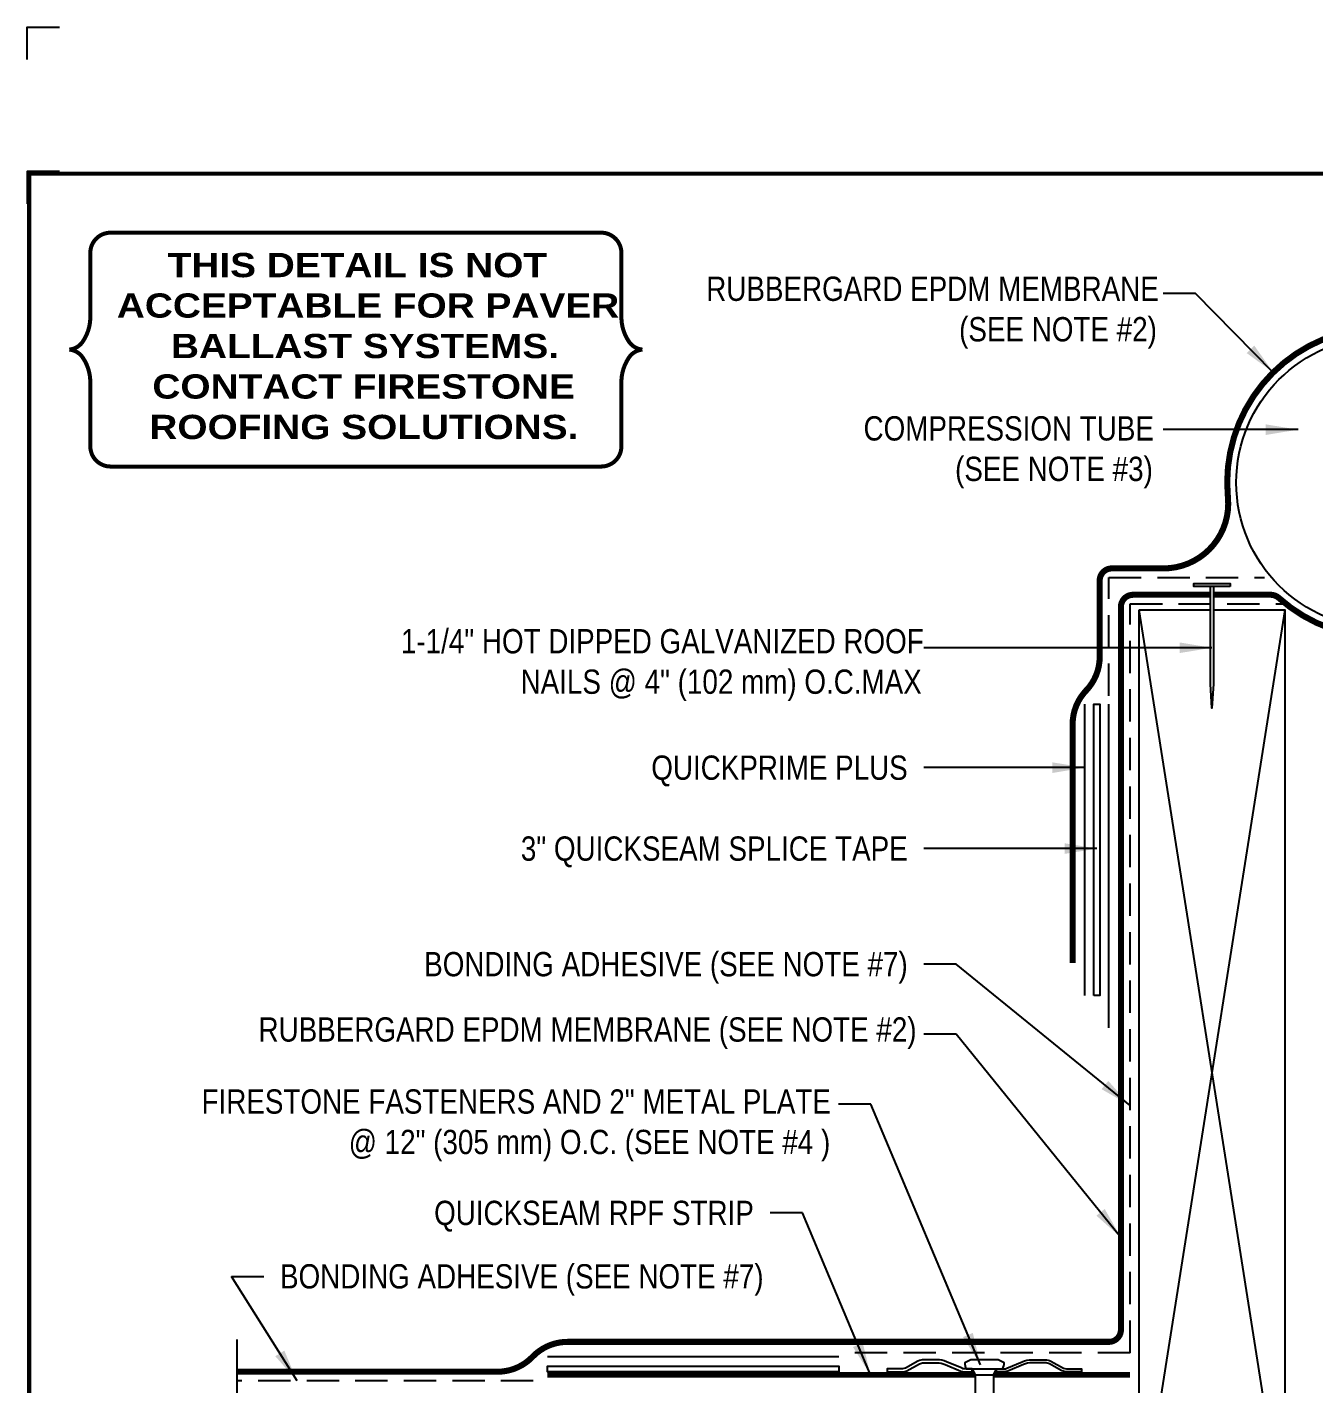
# Model space of a CAD drawing. Header units: inches. Extents: x 233.4 to 253.5, y -19.3 to -2.6.
# Drawn here: x 233.45 to 243.39, y -13.05 to -2.57 of the extents above; entities that cross this region are included whole.
import ezdxf
from ezdxf.enums import TextEntityAlignment as Align

# ---------------------------------------------------------------- set-up
doc = ezdxf.new("R2010")
doc.units = ezdxf.units.IN
doc.header["$MEASUREMENT"] = 0
doc.linetypes.add('HIDDEN', pattern=[0.375, 0.25, -0.125])
doc.layers.get('0').update_dxf_attribs({"linetype": 'CONTINUOUS'})
doc.layers.get('DEFPOINTS').update_dxf_attribs({"linetype": 'CONTINUOUS'})
for name, color, linetype in [('FSBP-ACCESSORY-FIRESTONE', 7, 'CONTINUOUS'), ('FSBP-ACCESSORY-OTHER', 7, 'CONTINUOUS'), ('FSBP-ADHESIVE', 1, 'HIDDEN'), ('FSBP-ANNO-NOTE', 7, 'CONTINUOUS'), ('FSBP-INSULATION', 7, 'CONTINUOUS'), ('FSBP-MEMBRANE', 7, 'CONTINUOUS'), ('FSBP-TTLB-BORDER', 7, 'CONTINUOUS'), ('FSBP-TTLB-TEXT', 7, 'CONTINUOUS'), ('FSBP-WOOD', 7, 'CONTINUOUS')]:
    doc.layers.add(name, color=color, linetype=linetype)
doc.styles.add('FSBP_ARIAL', font='arial.ttf')
doc.styles.add('FSBP_ARIAL_BOLD', font='')
doc.styles.add('FSBP_ARIAL_NAR', font='ARIALN.TTF')
doc.styles.get('FSBP_ARIAL_BOLD').set_extended_font_data('Arial Black')
doc.linetypes.add('ZIGZAG', pattern='A,0.0001,-0.2,[131,ltypeshp.shx,S=0.2,R=0,X=-0.2,Y=0],-0.4,[131,ltypeshp.shx,S=0.2,R=180,X=0.2,Y=0],-0.2', length=0.8001)
doc.dimstyles.new('FSBP-LEADER', dxfattribs={"dimtxt": 0.1875, "dimasz": 0.25, "dimexe": 0.0625, "dimexo": 0.125, "dimgap": 0.125, "dimtad": 0, "dimtih": 1, "dimtoh": 1, "dimdec": 4, "dimzin": 0, "dimdsep": 46, "dimlunit": 4, "dimtxsty": 'FSBP_ARIAL_NAR', "dimcen": 0.09375, "dimclrd": 256, "dimclre": 256, "dimclrt": 256, "dimadec": 0, "dimazin": 0, "dimtfac": 1, "dimtdec": 4, "dimtofl": 0, "dimtmove": 0, "dimatfit": 3, "dimfxl": 1, "dimtolj": 1, "dimtzin": 0, "dimlwd": -1, "dimlwe": -1, "dimarcsym": 0})

# ---------------------------------------------------------------- blocks, each defined once
blk = doc.blocks.new('TTLB-EPDM_2')
at = {"layer": 'DEFPOINTS', "linetype": 'Continuous', "ltscale": 1.75}
blk.add_lwpolyline([(-0.015625, 13.88083333333333), (-0.015625, 14.13083333333333), (0.234375, 14.13083333333333)], dxfattribs=at)
at = {"layer": 'DEFPOINTS', "color": 1}
blk.add_lwpolyline([(0.234375, 13.015625), (-0.015625, 13.015625), (-0.015625, 12.765625)], dxfattribs=at)
at = {"layer": 'FSBP-TTLB-BORDER', "const_width": 0.03125}
blk.add_lwpolyline([(20, 0), (20, 13), (0, 13), (0, 0)], dxfattribs=at)
at = {"layer": 'FSBP-TTLB-TEXT'}
for tag, height, style, p in [('MAXIMUM_WARRANTY', 0.1875, 'FSBP_ARIAL_BOLD', (18.03987100774941, 0.2240244307510579)), ('ACCPT_SYSTEMS', 0.21875, 'FSBP_ARIAL', (12.49438170418193, -1.23218745252656))]:
    blk.add_attdef(tag, text='', height=height, dxfattribs=dict(at, style=style)).set_placement(p, align=Align.MIDDLE_LEFT)
for tag, height, style, p in [('DETAIL_DESCP_LINE_1', 0.21875, 'FSBP_ARIAL_BOLD', (10.33118450231211, -0.2831249841755152)), ('DETAIL_DESCP_LINE_2', 0.21875, 'FSBP_ARIAL_BOLD', (10.33118450231211, -0.6812499208775904)), ('ISSUE_REV_DATE', 0.21875, 'FSBP_ARIAL', (16.84069633627263, -0.7282559425942452)), ('DETAIL_NUMBER', 0.4375, 'FSBP_ARIAL', (18.91941590748775, -0.8931630692489421))]:
    blk.add_attdef(tag, text='', height=height, dxfattribs=dict(at, style=style)).set_placement(p, align=Align.MIDDLE_CENTER)
blk = doc.blocks.new('FSBP_HOT-DIPPED-NAIL')
at = {"layer": 'FSBP-ACCESSORY-OTHER'}
blk.add_lwpolyline([(0, 0.1875), (0, -0.1875), (-0.03125, -0.1875), (-0.03125000000005684, 0.1875)], close=True, dxfattribs=at)
blk.add_lwpolyline([(0, 0.015625), (1, 0.015625), (1.25, 0), (1, -0.015625), (0, -0.015625)], dxfattribs=at)
blk = doc.blocks.new('FSBP_AP_FASTENER_02')
at = {"layer": 'FSBP-ACCESSORY-FIRESTONE'}
for p, q in [((-0.125, 0), (-0.09375, -0.0625)), ((0.09375, -0.0625), (0.125, 0)), ((-0.09375, -0.0625), (-0.09375, -0.3125)), ((-0.09375, -0.0625), (0.09375, -0.0625)), ((0.09375, -0.0625), (0.09375, -0.3125)), ((-0.09375, -0.3125), (-0.0703125, -0.3325892857142776)), ((-0.0703125, -0.3641565527315151), (-0.0703125, -0.3957238197487527)), ((0.0703125, -0.3440672670172376), (0.0703125, -0.3756345340344751)), ((0.0703125, -0.4072018010517695), (0.0703125, -0.4387690680690071)), ((-0.0703125, -0.4272910867660471), (-0.0703125, -0.4588583537832847)), ((-0.0703125, -0.4904256208005222), (-0.0703125, -0.5219928878178166)), ((-0.0703125, -0.5535601548350542), (-0.0703125, -0.5851274218523486)), ((0.0703125, -0.4703363350862446), (0.0703125, -0.501903602103539)), ((0.0703125, -0.5334708691207766), (0.0703125, -0.5650381361380141)), ((-0.0703125, -0.6166946888695861), (-0.0703125, -0.6482619558868237)), ((-0.0703125, -0.6798292229041181), (-0.0703125, -0.7113964899213556)), ((0.0703125, -0.5966054031553085), (0.0703125, -0.6281726701725461)), ((0.0703125, -0.6597399371897836), (0.0703125, -0.691307204207078)), ((-0.0703125, -0.7429637569385932), (-0.0703125, -0.7745310239558876)), ((-0.0703125, -0.8060982909731251), (-0.0703125, -0.8376655579903627)), ((0.0703125, -0.7228744712243156), (0.0703125, -0.7544417382415531)), ((0.0703125, -0.7860090052588475), (0.0703125, -0.8175762722760851)), ((-0.0703125, -0.8692328250076571), (-0.0703125, -0.9008000920248946)), ((-0.0703125, -0.9323673590421322), (-0.0703125, -0.9639346260594266)), ((0.0703125, -0.8491435392933226), (0.0703125, -0.880710806310617)), ((0.0703125, -0.9122780733278546), (0.0703125, -0.943845340345149)), ((0.0703125, -0.9754126073623866), (0.0703125, -1.006979874379624)), ((-0.0703125, -0.9955018930766641), (-0.0703125, -1.027069160093902)), ((-0.0703125, -1.058636427111196), (-0.0703125, -1.090203694128434)), ((0.0703125, -1.038547141396919), (0.0703125, -1.070114408414156)), ((0.0703125, -1.101681675431394), (0.0703125, -1.133248942448688)), ((-0.0703125, -1.121770961145671), (-0.0703125, -1.153338228162966)), ((-0.0703125, -1.184905495180203), (-0.0703125, -1.216472762197441)), ((-0.0703125, -1.248040029214735), (-0.0703125, -1.279607296231973)), ((0.0703125, -1.164816209465926), (0.0703125, -1.196383476483163)), ((0.0703125, -1.227950743500458), (0.0703125, -1.259518010517695)), ((-0.0703125, -1.31117456324921), (-0.0703125, -1.342741830266505)), ((-0.0625, -1.498492581068092), (-0.0625, -1.35740939234654)), ((0, -1.545367581068092), (0.02460623630037162, -1.344965644303613)), ((0.0625, -1.498492581068092), (0.0625, -1.339552249489429)), ((0.0703125, -1.291085277534933), (0.0703125, -1.322652544552227)), ((0, -1.545367581068092), (-0.06250000000002842, -1.498492581068092)), ((0.0625, -1.498492581068092), (0, -1.545367581068092))]:
    blk.add_line(p, q, dxfattribs=at)
blk.add_lwpolyline([(0.1875, 0, 0.1250000000000271), (0.203125, 0.0625), (0.140625, 0.09375), (-0.140625, 0.09375), (-0.203125, 0.0625, 0.1250000000000271), (-0.1875, 0)], format="xyb", close=True, dxfattribs=at)
for points in [[(-0.109375, -0.3539532763657576), (-0.0703125, -0.3325892857142776), (0.0703125, -0.3125), (0.109375, -0.3227032763657576), (0.0703125, -0.3440672670172376), (-0.0703125, -0.3641565527315151)], [(-0.109375, -0.4170878104002895), (-0.0703125, -0.3957238197487527), (0.0703125, -0.3756345340344751), (0.109375, -0.3858378104002895), (0.0703125, -0.4072018010517695), (-0.0703125, -0.4272910867660471)], [(-0.109375, -0.4802223444347646), (-0.0703125, -0.4588583537832847), (0.0703125, -0.4387690680690071), (0.109375, -0.4489723444347646), (0.0703125, -0.4703363350862446), (-0.0703125, -0.4904256208005222)], [(-0.109375, -0.5433568784692966), (-0.0703125, -0.5219928878178166), (0.0703125, -0.501903602103539), (0.109375, -0.5121068784692966), (0.0703125, -0.5334708691207766), (-0.0703125, -0.5535601548350542)], [(-0.109375, -0.6064914125038285), (-0.0703125, -0.5851274218523486), (0.0703125, -0.5650381361380141), (0.109375, -0.5752414125038285), (0.0703125, -0.5966054031553085), (-0.0703125, -0.6166946888695861)], [(-0.109375, -0.6696259465383037), (-0.0703125, -0.6482619558868237), (0.0703125, -0.6281726701725461), (0.109375, -0.6383759465383037), (0.0703125, -0.6597399371897836), (-0.0703125, -0.6798292229041181)], [(-0.109375, -0.7327604805728356), (-0.0703125, -0.7113964899213556), (0.0703125, -0.691307204207078), (0.109375, -0.7015104805728356), (0.0703125, -0.7228744712243156), (-0.0703125, -0.7429637569385932)], [(-0.109375, -0.7958950146073676), (-0.0703125, -0.7745310239558876), (0.0703125, -0.7544417382415531), (0.109375, -0.7646450146073676), (0.0703125, -0.7860090052588475), (-0.0703125, -0.8060982909731251)], [(-0.109375, -0.8590295486418427), (-0.0703125, -0.8376655579903627), (0.0703125, -0.8175762722760851), (0.109375, -0.8277795486418427), (0.0703125, -0.8491435392933226), (-0.0703125, -0.8692328250076571)], [(-0.109375, -0.9221640826763746), (-0.0703125, -0.9008000920248946), (0.0703125, -0.880710806310617), (0.109375, -0.8909140826763746), (0.0703125, -0.9122780733278546), (-0.0703125, -0.9323673590421322)], [(-0.109375, -0.9852986167109066), (-0.0703125, -0.9639346260594266), (0.0703125, -0.943845340345149), (0.109375, -0.9540486167109066), (0.0703125, -0.9754126073623866), (-0.0703125, -0.9955018930766641)], [(-0.109375, -1.048433150745382), (-0.0703125, -1.027069160093902), (0.0703125, -1.006979874379624), (0.109375, -1.017183150745382), (0.0703125, -1.038547141396919), (-0.0703125, -1.058636427111196)], [(-0.109375, -1.111567684779914), (-0.0703125, -1.090203694128434), (0.0703125, -1.070114408414156), (0.109375, -1.080317684779914), (0.0703125, -1.101681675431394), (-0.0703125, -1.121770961145671)], [(-0.109375, -1.174702218814446), (-0.0703125, -1.153338228162966), (0.0703125, -1.133248942448688), (0.109375, -1.143452218814446), (0.0703125, -1.164816209465926), (-0.0703125, -1.184905495180203)], [(-0.109375, -1.237836752848978), (-0.0703125, -1.216472762197441), (0.0703125, -1.196383476483163), (0.109375, -1.206586752848978), (0.0703125, -1.227950743500458), (-0.0703125, -1.248040029214735)], [(-0.099609375, -1.29957619759773), (-0.0703125, -1.279607296231973), (0.0703125, -1.259518010517695), (0.099609375, -1.271116376169175), (0.0703125, -1.291085277534933), (-0.0703125, -1.31117456324921)], [(-0.0849609375, -1.352726280949355), (-0.0703125, -1.342741830266505), (0.0703125, -1.322652544552227), (0.0849609375, -1.328451727377967), (0.0703125, -1.338436178060817), (-0.0703125, -1.358525463775095)]]:
    blk.add_lwpolyline(points, close=True, dxfattribs=at)
blk.add_lwpolyline([(-0.09375, -0.3125), (0.09375, -0.3125)], dxfattribs=at)
blk = doc.blocks.new('FSBP_AP_FASTENER_W_2inPLATE_2')
blk.add_line((-0.125, 0.03125), (0.125, 0.03125))
at = {"layer": 'FSBP-ACCESSORY-FIRESTONE'}
for p, q in [((-0.125, 0), (-0.109375, 0)), ((0.125, 0), (0.109375, 0))]:
    blk.add_line(p, q, dxfattribs=at)
for points in [[(-1, 0), (-0.8440621258972669, 0, 0.125489241710454), (-0.7991697386460146, 0.01144729003925704), (-0.6692681354566616, 0.08230270996074296, -0.1254892417105026), (-0.6243757482053525, 0.09375), (-0.4888144254886129, 0.09375, -0.1015700823222099), (-0.4026445789244235, 0.07606297531646078), (-0.24285132786963, 0.007580153435810644, 0.1015700823222143), (-0.2059213936278184, 0), (-0.125, 0), (-0.125, 0.03125), (-0.2059213936278184, 0.03125, -0.1015700823222341), (-0.230541349789064, 0.03630343562389271), (-0.3903346008438575, 0.1047862575045144, 0.1015700823222067), (-0.4888144254886129, 0.125), (-0.6243757482053525, 0.125, 0.1254892417105185), (-0.6842322645404693, 0.109736946614305), (-0.8141338677297654, 0.0388815266928475, -0.1254892417104541), (-0.8440621258972669, 0.03125), (-1, 0.03125)], [(1, 0), (0.8440621258972669, 0, -0.125489241710454), (0.7991697386460146, 0.01144729003925704), (0.6692681354566616, 0.08230270996074296, 0.1254892417105026), (0.6243757482053525, 0.09375), (0.4888144254886129, 0.09375, 0.1015700823222099), (0.4026445789244235, 0.07606297531646078), (0.24285132786963, 0.007580153435810644, -0.1015700823222143), (0.2059213936278184, 0), (0.125, 0), (0.125, 0.03125), (0.2059213936278184, 0.03125, 0.1015700823222341), (0.230541349789064, 0.03630343562389271), (0.3903346008438575, 0.1047862575045144, -0.1015700823222067), (0.4888144254886129, 0.125), (0.6243757482053525, 0.125, -0.1254892417105185), (0.6842322645404693, 0.109736946614305), (0.8141338677297654, 0.0388815266928475, 0.1254892417104541), (0.8440621258972669, 0.03125), (1, 0.03125)]]:
    blk.add_lwpolyline(points, format="xyb", close=True, dxfattribs=at)
blk.add_blockref('FSBP_AP_FASTENER_02', (0, 0.03125), dxfattribs=at)

msp = doc.modelspace()

# ---------------------------------------------------------------- linework, layer by layer
at = {"layer": 'FSBP-ACCESSORY-OTHER'}
msp.add_circle((243.9122879300411, -6.090099834958309), 1.125, dxfattribs=at)
at = {"layer": 'FSBP-ADHESIVE', "linetype": 'HIDDEN'}
for p, q in [((241.8024029867865, -6.823692936474217), (243.0055928405986, -6.823692936474217)), ((241.8024029867865, -7.738243717724217), (241.8024029867865, -6.823692936474217)), ((241.9664654867865, -12.81136871772422), (241.9664654867865, -7.027306217724217)), ((241.9664654867865, -7.027306217724217), (243.1617779867865, -7.027306217724217)), ((241.9664654867865, -12.81136871772422), (239.7789654867866, -12.81136871772422)), ((237.3566305297314, -13.02730621772422), (235.0697866409126, -13.02730621772422))]:
    msp.add_line(p, q, dxfattribs=at)
at = {"layer": 'FSBP-ADHESIVE', "linetype": 'ZIGZAG', "ltscale": 0.17}
for p, q in [((241.6167779867865, -10.05074371772422), (241.6167779867865, -7.800743717724217)), ((241.8024029867865, -10.30074371772419), (241.8024029867865, -7.800743717724217)), ((239.7164654867866, -12.84261871772422), (237.4664654867866, -12.84261871772422))]:
    msp.add_line(p, q, dxfattribs=at)
at = {"layer": 'FSBP-ANNO-NOTE', "const_width": 0.03125}
msp.add_lwpolyline([(233.9350678133439, -4.824089076541327), (233.9350678133439, -4.316803045558501, -0.414213562373095), (234.0913178133439, -4.160553045558501), (237.8812411578116, -4.160553045558501, -0.414213562373095), (238.0374911578116, -4.316803045558501), (238.0374911578116, -4.824089076541327, 0.1409083258157955), (238.0959387839991, -5.002230126644349, 0.2244532195272858), (238.200002201712, -5.063511166741151, 0.2244532195272858), (238.0959387839991, -5.124792206837952, 0.1409083258157939), (238.0374911578116, -5.302933256940975), (238.0374911578116, -5.8102192879238, -0.414213562373095), (237.8812411578116, -5.9664692879238), (234.0913178133439, -5.9664692879238, -0.414213562373095), (233.9350678133439, -5.8102192879238), (233.9350678133439, -5.302933256940975, 0.1409083258157955), (233.8766201871565, -5.124792206837952, 0.2244532195272858), (233.7725567694436, -5.063511166741151, 0.2244532195272858), (233.8766201871565, -5.002230126644349, 0.1409083258157939)], format="xyb", close=True, dxfattribs=at)
at = {"layer": 'FSBP-INSULATION', "linetype": 'Continuous'}
msp.add_lwpolyline([(235.0697866409126, -14.19918121772416), (235.0697866409126, -13.73043121772416), (235.1985746449496, -13.68355621772416), (234.9409986368758, -13.58980621772416), (235.0697866409126, -13.54293121772416), (235.0697866409126, -12.70699371772422)], dxfattribs=at)
at = {"layer": 'FSBP-MEMBRANE', "const_width": 0.046875}
for points in [[(241.5230279867865, -9.800743717724217), (241.5230279867865, -7.956073803614132, -0.1989123673796571), (241.6328629438415, -7.690908760669188), (241.6222555297315, -7.701516174779258, 0.1989123673796552), (241.7320904867865, -7.436351131834286), (241.7320904867865, -6.847130436474217, -0.4142135623730951), (241.8258404867865, -6.753380436474217), (242.2248567706083, -6.753380436468873, 0.4427574361561566), (242.7225323199286, -6.205223945710642, -1.101433436904203), (245.1020435401478, -6.205223945710642), (245.1020435401478, -6.205223945710642, 0.4427574361561489), (245.5997190894681, -6.753380436468873), (245.8024029867882, -6.753380436471602, -0.4142135623691659), (245.9274029867865, -6.878380436471602), (245.9274029867865, -12.5981708042318), (245.9274029867865, -12.65511871772422, 0.4142135623730951), (246.0211529867865, -12.74886871772422), (250.2017604008964, -12.74886871772422, -0.1989123673796596), (250.4669254438414, -12.85870367477928), (250.4778805297313, -12.8696587606692, 0.1989123673796589), (250.7430455726763, -12.9794937177242), (252.4296105536726, -12.9794937177242)], [(235.0697866409126, -12.95699371772422), (237.0805104008967, -12.95699371772422, 0.1989123673796589), (237.3456754438415, -12.84715876066916), (237.3566305297314, -12.83620367477924, -0.1989123673796596), (237.6217955726764, -12.72636871772418), (241.8024029867865, -12.72636871772418, 0.4142135623730951), (241.8961529867865, -12.63261871772418), (241.8961529867865, -12.50835269476072), (241.8961529867865, -7.050743717724217, -0.4142135623730951), (241.9899029867865, -6.956993717724217), (242.5875592367865, -6.956993717720522)], [(242.6109967367865, -6.956993717720351), (243.0527267283576, -6.956993717717623, -0.1845331909749191), (243.1152402703014, -6.980878708062548, 0.3820770604863899), (244.7093355897809, -6.980878708062804, -0.1845331909759556), (244.771849131725, -6.956993717717623), (245.2125592367865, -6.956993717720351)]]:
    msp.add_lwpolyline(points, format="xyb", dxfattribs=at)
at = {"layer": 'FSBP-MEMBRANE'}
for points in [[(241.6870904867865, -10.05074371772422), (241.6870904867865, -7.800743717724217), (241.7320904867865, -7.800743717724217), (241.7320904867865, -10.05074371772422)], [(239.7164654867866, -12.95793121772424), (237.4664654867866, -12.95793121772424), (237.4664654867866, -12.91293121772422), (239.7164654867866, -12.91293121772422)]]:
    msp.add_lwpolyline(points, close=True, dxfattribs=at)
at = {"layer": 'FSBP-MEMBRANE', "const_width": 0.045}
for points in [[(240.7711529867865, -12.98043121772422), (237.4664654867866, -12.98043121772422)], [(241.9664654867865, -12.98043121772422), (240.9117779867865, -12.98043121772422)]]:
    msp.add_lwpolyline(points, dxfattribs=at)
at = {"layer": 'FSBP-WOOD'}
for p, q in [((242.0367779867865, -7.074181217724217), (242.5875592367865, -7.074181217724217)), ((242.0367779867865, -13.58228674478521), (242.0367779867865, -7.074181217724217)), ((243.0618602236286, -13.56636871772422), (242.0367779867865, -7.074181217724217)), ((243.1617779867865, -7.074181217724217), (242.1383129377393, -13.55612652835667))]:
    msp.add_line(p, q, dxfattribs=at)
msp.add_lwpolyline([(242.6109967367865, -7.074181217724217), (243.1617779867865, -7.074181217724217), (243.1617779867865, -14.19918121772422), (242.0367779867865, -14.19918121772422), (242.0367779867865, -13.68941559272422)], dxfattribs=at)

# ---------------------------------------------------------------- block references
at = {"ltscale": 1.75}
msp.add_blockref('TTLB-EPDM_2', (233.4627011304548, -16.70403783689754), dxfattribs=at)
at = {"layer": 'FSBP-ACCESSORY-FIRESTONE', "xscale": 0.75, "yscale": 0.75, "zscale": 0.75}
msp.add_blockref('FSBP_AP_FASTENER_W_2inPLATE_2', (240.8414654867866, -12.95793121772424), dxfattribs=at)
at = {"layer": 'FSBP-ACCESSORY-OTHER', "xscale": 0.75, "yscale": 0.75, "zscale": 0.75, "rotation": 270}
msp.add_blockref('FSBP_HOT-DIPPED-NAIL', (242.5992779867865, -6.894005436474217), dxfattribs=at)

# ---------------------------------------------------------------- texts
at = {"layer": 'FSBP-ANNO-NOTE', "style": 'FSBP_ARIAL_NAR'}
for s, p in [('QUICKPRIME PLUS', (240.2490983988486, -8.291955115942315)), ('3" QUICKSEAM SPLICE TAPE', (240.2490983988486, -8.916955115942315)), ('BONDING ADHESIVE (SEE NOTE #7)', (240.2490983988486, -9.809480782619076)), ('QUICKSEAM RPF STRIP', (239.0606835616214, -11.73056122206764))]:
    msp.add_text(s, height=0.1875, dxfattribs=at).set_placement(p, align=Align.MIDDLE_RIGHT)
msp.add_text('BONDING ADHESIVE (SEE NOTE #7)', height=0.1875, dxfattribs=at).set_placement((235.400550515192, -12.22034539138951), align=Align.MIDDLE_LEFT)
at = {"layer": 'FSBP-ANNO-NOTE', "char_height": 0.1875, "attachment_point": 1}
for s, width, heights, insert, style in [('\\pi0.5972;THIS DETAIL IS NOT \\P\\pi0.20487;ACCEPTABLE FOR PAVER \\P\\pi0.62285;BALLAST SYSTEMS.  \\P\\pi0.47934;CONTACT FIRESTONE \\P\\pi0.456;ROOFING SOLUTIONS.', 4.120988749582466, [1.62786823296696], (233.9350678133439, -4.316803045558501), 'FSBP_ARIAL_BOLD'), ('\\pi0.15844;RUBBERGARD EPDM MEMBRANE\\P\\pi2.052; (SEE NOTE #2)', 3.626418351592292, [0.6843962283510334], (238.5344271605536, -4.499869350369408), 'FSBP_ARIAL_NAR'), ('\\pi0.18524;COMPRESSION TUBE\\P\\pi0.83254; (SEE NOTE #3)', 2.406979089446395, [0.6095056496305913], (239.72265625, -5.578125), 'FSBP_ARIAL_NAR'), ('\\pi0.2917;1-1/4" HOT DIPPED GALVANIZED ROOF \\P\\pi1.216;NAILS @ 4" (102 mm) O.C.MAX', 4.298008720616053, [0.5768949455671224], (236.0428513952029, -7.221800078696106), 'FSBP_ARIAL_NAR'), ('RUBBERGARD EPDM MEMBRANE (SEE NOTE #2)', 5.124420547799673, [0.2958878166245993], (235.234586825627, -10.22022339019532), 'FSBP_ARIAL_NAR'), ('\\pi0.12627;FIRESTONE FASTENERS AND 2" METAL PLATE \\P\\pi1.263;@ 12" (305 mm) O.C. (SEE NOTE #4 )', 4.958682425040024, [0.6600709750418898], (234.6682762371726, -10.77643451542097), 'FSBP_ARIAL_NAR')]:
    msp.add_mtext_dynamic_manual_height_columns(s, width=width, gutter_width=5, heights=heights, dxfattribs=dict(at, insert=insert, style=style))

# ---------------------------------------------------------------- leaders
at = {"layer": 'FSBP-ANNO-NOTE'}
for points in [[(243.0724900398597, -5.239505057022612), (242.4716582290596, -4.630948633317118), (242.2216582290596, -4.630948633317118)], [(243.2643178403258, -5.681729883317118), (242.2216582290596, -5.681729883317118)], [(242.5986177049627, -7.366173865942315), (240.3740983988486, -7.366173865942315)], [(241.6167779867865, -8.291955115942315), (240.3740983988486, -8.291955115942315)], [(241.7106438148465, -8.916955115942315), (240.3740983988486, -8.916955115942315)], [(241.9664654867865, -10.90092300350039), (240.6240983988486, -9.809480782619076), (240.3740983988486, -9.809480782619076)], [(241.8961529867865, -11.92026213656175), (240.6240983988486, -10.34960292535882), (240.3740983988486, -10.34960292535882)], [(240.8110194324892, -12.90386533672806), (239.9647039078969, -10.88965782932789), (239.7147039078969, -10.88965782932789)], [(239.9608451336836, -12.98043121772423), (239.4356835616214, -11.73056122206764), (239.1856835616214, -11.73056122206764)], [(235.5317230668107, -13.02730621772422), (235.025550515192, -12.22034539138951), (235.275550515192, -12.22034539138951)]]:
    msp.add_leader(points, dimstyle='FSBP-LEADER', dxfattribs=at)

doc.saveas('drawing.dxf')
